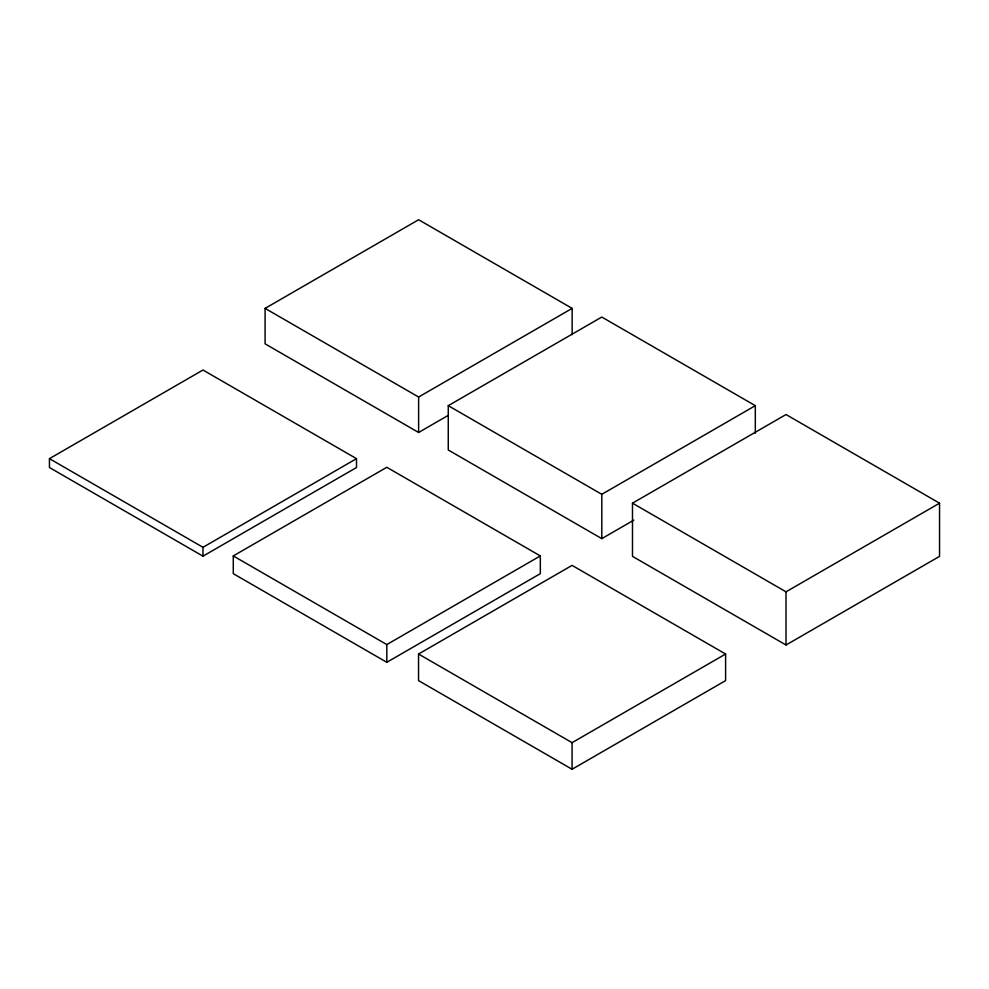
<?xml version="1.0" encoding="UTF-8"?>
<svg xmlns="http://www.w3.org/2000/svg" width="989" height="989" viewBox="0 0 989 989"><rect width="100%" height="100%" fill="white"/><g stroke="black" fill="none" stroke-linecap="round" stroke-linejoin="round"><path stroke-width="1.48" d="M447.992 415.516L418.619 432.477L265.089 343.838L265.089 308.383L418.619 219.743L572.149 308.383L572.149 334.591M49.45 458.661L202.98 370.022L356.51 458.661L356.51 467.525L202.98 556.164L49.45 467.525L49.45 458.661L202.98 547.3L356.51 458.661M265.089 308.383L418.619 397.022L572.149 308.383M633.825 520.14L601.794 538.634L448.264 449.995L448.264 405.675L601.794 317.049L755.312 405.675L755.312 433.194M233.28 555.929L386.81 467.29L540.328 555.929L540.328 573.657L386.81 662.296L233.28 573.657L233.28 555.929L386.81 644.568L540.328 555.929M448.264 405.675L601.794 494.315L755.312 405.675M632.49 503.178L786.02 414.539L939.55 503.178L939.55 556.362L786.02 645.001L632.49 556.362L632.49 503.178L786.02 591.818L939.55 503.178M418.545 654.026L572.075 565.387L725.605 654.026L725.605 680.617L572.075 769.257L418.545 680.617L418.545 654.026L572.075 742.665L725.605 654.026M786.02 591.818L786.02 645.001M601.794 494.315L601.794 538.634M572.075 742.665L572.075 769.257M418.619 397.022L418.619 432.477M386.81 644.568L386.81 662.296M202.98 547.3L202.98 556.164"/></g></svg>
